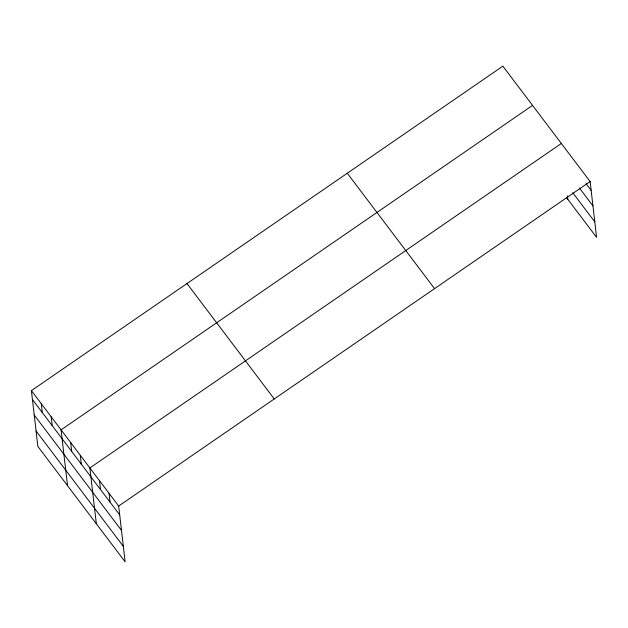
<?xml version="1.0" encoding="UTF-8"?>
<svg xmlns="http://www.w3.org/2000/svg" width="628" height="628" viewBox="0 0 628 628"><rect width="100%" height="100%" fill="white"/><g stroke="black" fill="none" stroke-linecap="round" stroke-linejoin="round"><path stroke-width="0.94" d="M31.4 390.632L118.676 506.035L125.137 561.856L37.861 446.445L31.4 390.632L502.863 66.144L590.139 181.555L596.6 237.368L566.668 197.796M532.544 105.386L61.073 429.866L67.534 485.687M561.338 143.467L89.875 467.954L96.335 523.768M118.676 506.035L590.139 181.555M586.089 183.714L591.168 190.433M579.409 188L592.958 205.921M572.783 192.757L594.81 221.88M347.284 173.226L434.56 288.629M186.987 283.55L274.255 398.961M32.428 399.51L119.705 514.921M34.218 414.998L121.494 530.409M36.063 430.957L123.339 546.368M567.398 195.842L567.798 199.288M109.076 493.341L110.104 502.219M99.475 480.648L100.504 489.526M80.274 455.261L81.302 464.139M70.674 442.559L71.702 451.446M51.182 416.788L52.21 425.666M41.291 403.71L42.319 412.588"/></g></svg>
